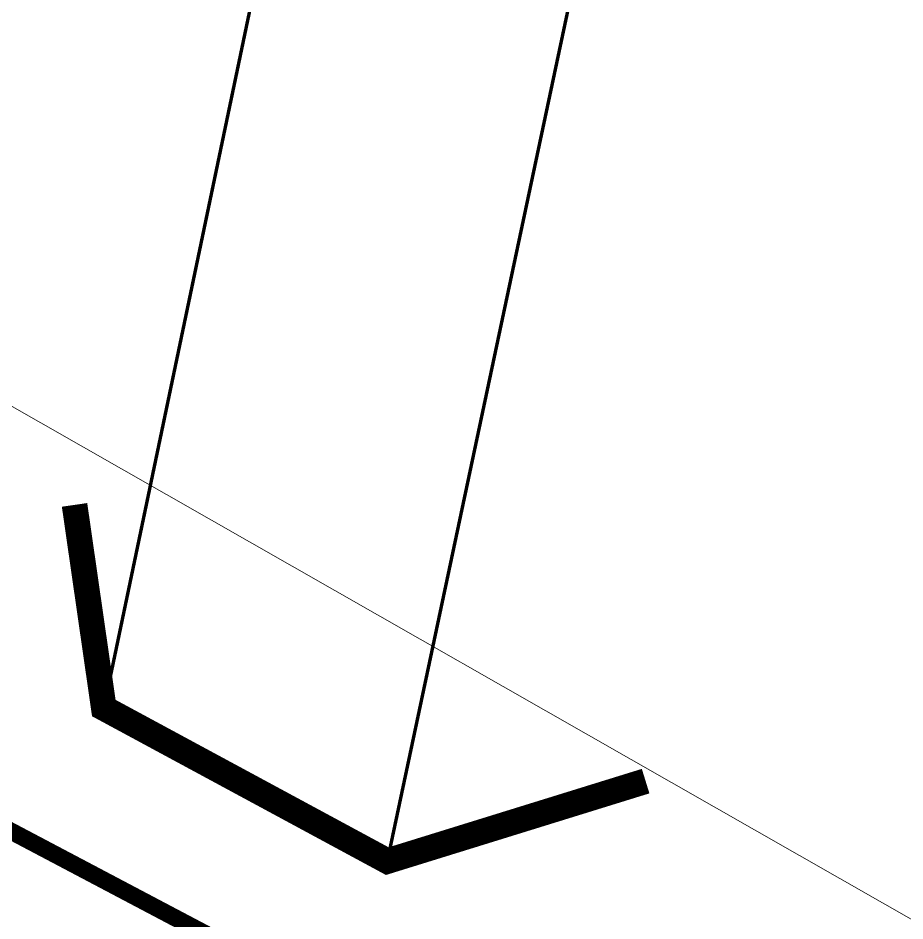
# Model space of a CAD drawing. Header units: inches. Extents: x 350994 to 353538, y 1581369 to 1583842.
# Drawn here: x 351500.74 to 351505.93, y 1583643.44 to 1583648.72 of the extents above; entities that cross this region are included whole.
import ezdxf

# ---------------------------------------------------------------- set-up
doc = ezdxf.new("R2010")
doc.units = ezdxf.units.IN
doc.header["$MEASUREMENT"] = 0
doc.linetypes.add('1', pattern=[0])
doc.linetypes.add('DASHDOTX2', pattern=[2, 1, -0.5, 0, -0.5])
for name, color, linetype in [('CULVERT', 255, '1'), ('EP TF', 5, 'Continuous'), ("ROAD'S", 1, '1')]:
    doc.layers.add(name, color=color, linetype=linetype)
doc.styles.get("Standard").update_dxf_attribs({"font": 'arial.ttf'})
doc.linetypes.add('SILT_FENCE', pattern='A,0.5,-0.2,["EP",Standard,S=0.1,R=0,X=-0.1,Y=-0.05],-0.2', length=0.9)

msp = doc.modelspace()

# ---------------------------------------------------------------- linework, layer by layer
at = {"layer": 'CULVERT', "color": 250, "linetype": 'DASHDOTX2', "lineweight": 5, "ltscale": 2, "const_width": 0.02}
for points in [[(351520.3094, 1583735.7862), (351501.2439, 1583644.6871)], [(351502.9026, 1583643.7915), (351505.7979, 1583657.4301)]]:
    msp.add_lwpolyline(points, dxfattribs=at)
at = {"layer": 'CULVERT', "color": 250, "lineweight": 5, "const_width": 0.15}
msp.add_lwpolyline([(351504.414, 1583644.2596), (351502.9026, 1583643.7915), (351501.2439, 1583644.6871), (351501.0727, 1583645.8754)], dxfattribs=at)
at = {"layer": 'EP TF', "color": 252, "linetype": 'SILT_FENCE', "lineweight": 5, "ltscale": 6, "elevation": 98.4574}
msp.add_lwpolyline([(351496.8695, 1583648.6385), (351521.3484, 1583634.6815), (351540.5793, 1583624.0701), (351593.1215, 1583594.7875), (351678.0433, 1583550.9616), (351687.1965, 1583579.4368)], dxfattribs=at)
at = {"layer": "ROAD'S", "lineweight": 5, "const_width": 0.1}
msp.add_lwpolyline([(351502.8379, 1583676.6731), (351496.0914, 1583648.8998), (351496.9216, 1583645.9615), (351541.8102, 1583622.2692), (351541.8102, 1583622.2692), (351632.7813, 1583571.8777), (351679.9586, 1583545.7907), (351679.9586, 1583545.7907)], dxfattribs=at)

doc.saveas('drawing.dxf')
